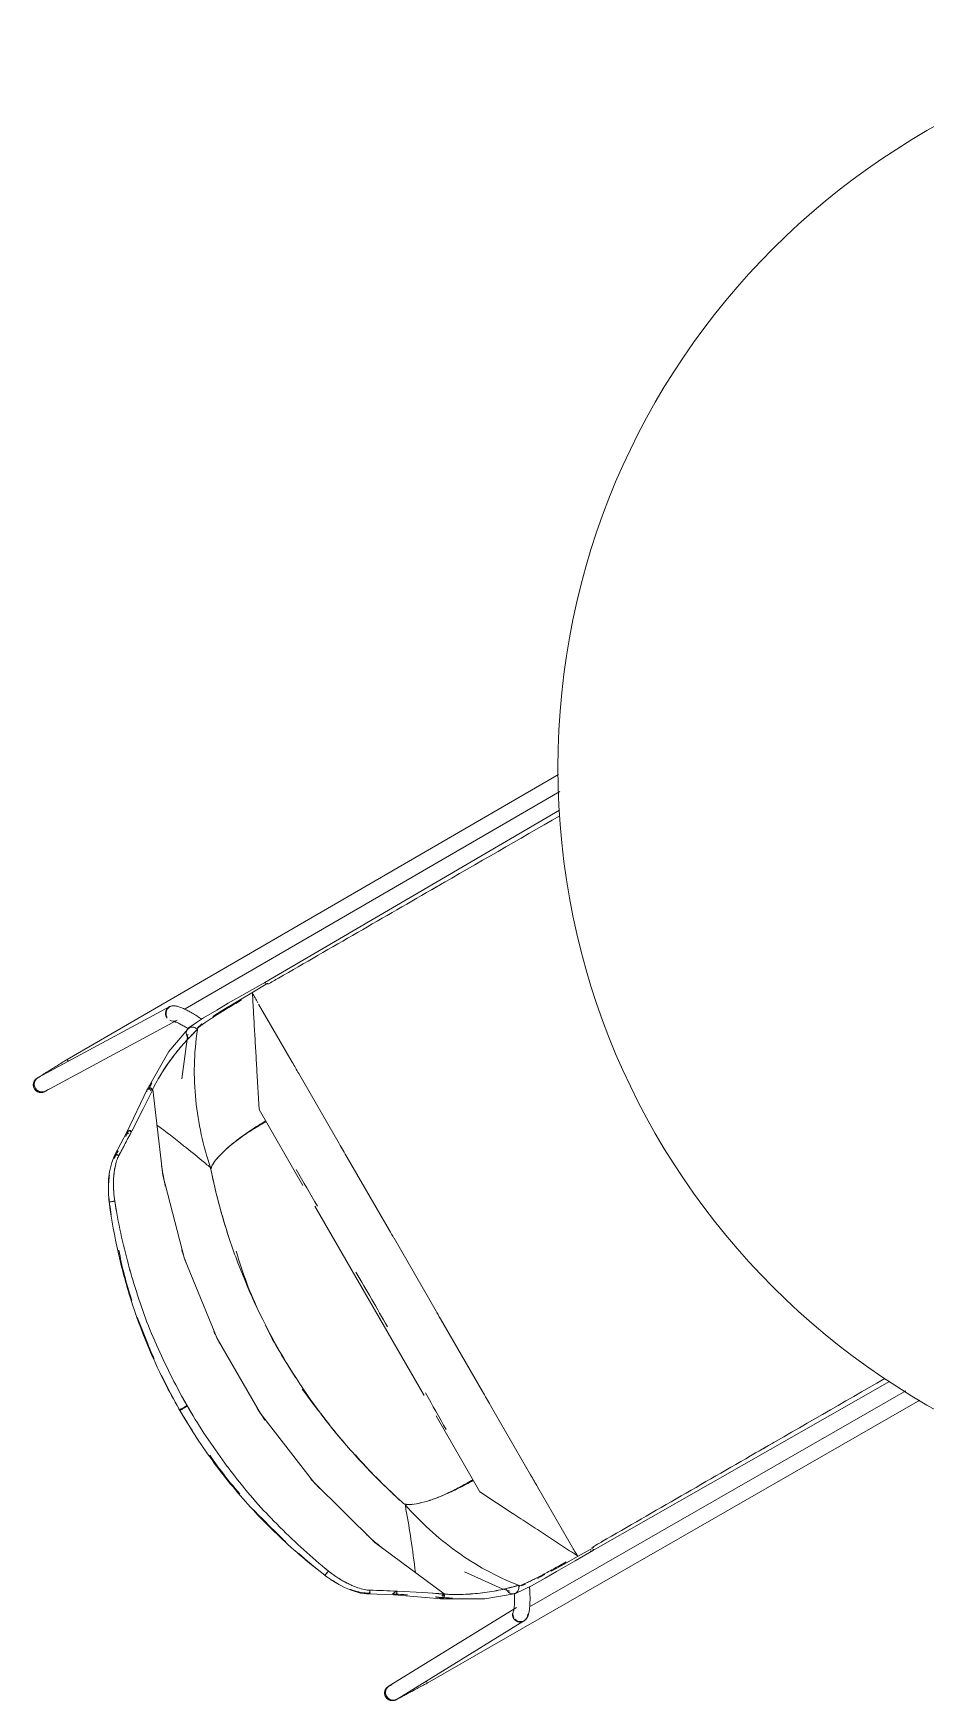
# Model space of a CAD drawing. Header units: millimetres. Extents: x 155927 to 317870, y -36033 to 97293.
# Drawn here: x 192378 to 193015, y 32254 to 33446 of the extents above; entities that cross this region are included whole.
import ezdxf

# ---------------------------------------------------------------- set-up
doc = ezdxf.new("R2010")
doc.units = ezdxf.units.MM
doc.header["$MEASUREMENT"] = 0
doc.layers.add('I-FURN', color=8, linetype='CONTINUOUS', lineweight=9)

msp = doc.modelspace()

# ---------------------------------------------------------------- linework, layer by layer
at = {"layer": 'I-FURN'}
for p, q in [((192752.8, 32916.4), (192401.7, 32712.7)), ((192486, 32748.9), (192753.7, 32904.2)), ((192543, 32767.6), (192753.6, 32890.9)), ((192516.9, 32752.8), (192530.3, 32760.5)), ((192522.6, 32753.7), (192533.7, 32760.3)), ((192530.3, 32760.5), (192543.5, 32767.9)), ((192533.7, 32760.3), (192545.2, 32767.1)), ((192543.1, 32767.6), (192543, 32767.6)), ((192543, 32767.6), (192543, 32767.4)), ((192543, 32767.4), (192543.1, 32767.1)), ((192543.2, 32767.5), (192543.1, 32767.6)), ((192543.4, 32767.3), (192543.2, 32767.5)), ((192543.7, 32766.9), (192543.4, 32767.3)), ((192544, 32766.4), (192543.7, 32766.9)), ((192475.2, 32750.4), (192381.1, 32699.7)), ((192476.6, 32750.9), (192477.4, 32751)), ((192477.4, 32751), (192478.2, 32751)), ((192478.2, 32751), (192478.9, 32750.9)), ((192478.9, 32750.9), (192479.6, 32750.8)), ((192479.6, 32750.8), (192480.3, 32750.7)), ((192480.3, 32750.7), (192480.9, 32750.5)), ((192480.9, 32750.5), (192481.6, 32750.3)), ((192481.6, 32750.3), (192482.2, 32750.1)), ((192482.2, 32750.1), (192482.9, 32749.9)), ((192482.9, 32749.9), (192483.6, 32749.6)), ((192483.6, 32749.6), (192484.3, 32749.3)), ((192484.3, 32749.3), (192485, 32749)), ((192485, 32749), (192485.7, 32748.7)), ((192485.7, 32748.7), (192486.4, 32748.3)), ((192486.4, 32748.3), (192487.2, 32747.9)), ((192508.7, 32748), (192516.9, 32752.8)), ((192512.5, 32747.6), (192522.6, 32753.7)), ((192522.2, 32752.7), (192526.4, 32755.3)), ((192538.6, 32752.2), (192562.6, 32710.7)), ((192386.3, 32690), (192480.4, 32740.7)), ((192477.5, 32740), (192477.6, 32740)), ((192477.6, 32740), (192477.7, 32740)), ((192477.7, 32740), (192477.9, 32739.9)), ((192477.9, 32739.9), (192478.2, 32739.8)), ((192478.2, 32739.8), (192478.5, 32739.7)), ((192478.5, 32739.7), (192478.9, 32739.6)), ((192478.9, 32739.6), (192479.3, 32739.4)), ((192479.3, 32739.4), (192479.8, 32739.2)), ((192479.8, 32739.2), (192480.3, 32739)), ((192480.3, 32739), (192480.9, 32738.8)), ((192480.9, 32738.8), (192481.4, 32738.5)), ((192481.4, 32738.5), (192482, 32738.2)), ((192482, 32738.2), (192482.7, 32737.9)), ((192482.7, 32737.9), (192483.3, 32737.5)), ((192483.3, 32737.5), (192484, 32737.2)), ((192484, 32737.2), (192484.7, 32736.8)), ((192484.7, 32736.8), (192485.4, 32736.4)), ((192487.2, 32747.9), (192487.9, 32747.5)), ((192487.9, 32747.5), (192488.7, 32747.1)), ((192488.3, 32734.9), (192495, 32739.6)), ((192488.7, 32747.1), (192489.5, 32746.7)), ((192489.5, 32746.7), (192490.3, 32746.2)), ((192490.3, 32746.2), (192491.1, 32745.8)), ((192491.1, 32745.8), (192492, 32745.3)), ((192492, 32745.3), (192492.8, 32744.8)), ((192492.8, 32744.8), (192493.7, 32744.2)), ((192493.7, 32744.2), (192494.6, 32743.7)), ((192494.6, 32743.7), (192495.4, 32743.1)), ((192494.9, 32735.3), (192498.1, 32738.1)), ((192495, 32739.6), (192499.2, 32742.3)), ((192495.4, 32743.1), (192496.3, 32742.5)), ((192496.3, 32742.5), (192497.2, 32741.9)), ((192497.2, 32741.9), (192498.1, 32741.3)), ((192499.2, 32742.3), (192508.7, 32748)), ((192505.8, 32743.4), (192512.5, 32747.6)), ((192474.5, 32718.3), (192488, 32734.4)), ((192488.1, 32730.8), (192483.7, 32698.9)), ((192485.4, 32736.4), (192486.2, 32735.9)), ((192486.2, 32735.9), (192486.9, 32735.5)), ((192486.9, 32735.5), (192487.7, 32735)), ((192486.9, 32731.6), (192487.1, 32732.9)), ((192487.1, 32730.2), (192486.9, 32731.6)), ((192487.1, 32732.9), (192487.4, 32733.5)), ((192487.6, 32728.9), (192487.1, 32730.2)), ((192487.4, 32733.5), (192487.7, 32734.1)), ((192487.6, 32734), (192488.4, 32734.8)), ((192488.6, 32727.6), (192487.6, 32728.9)), ((192487.7, 32735), (192488.5, 32734.5)), ((192487.7, 32734.1), (192488.3, 32734.9)), ((192489.4, 32735.4), (192490.5, 32735.7)), ((192490.5, 32735.7), (192491.7, 32735.8)), ((192400.8, 32712.1), (192401.7, 32712.6)), ((192401.7, 32712.6), (192401.7, 32712.7)), ((192401.9, 32712.5), (192401.7, 32712.7)), ((192458.9, 32691.1), (192474.5, 32718.3)), ((192382.4, 32700.5), (192382.8, 32700.8)), ((192382.8, 32700.8), (192383.2, 32701)), ((192383.2, 32701), (192383.7, 32701.3)), ((192383.7, 32701.3), (192384.2, 32701.6)), ((192384.2, 32701.6), (192384.7, 32702)), ((192384.7, 32702), (192385.2, 32702.3)), ((192385.2, 32702.3), (192385.8, 32702.7)), ((192385.8, 32702.7), (192386.4, 32703.1)), ((192386.4, 32703.1), (192387.1, 32703.5)), ((192387.1, 32703.5), (192387.7, 32703.9)), ((192387.7, 32703.9), (192388.4, 32704.3)), ((192388.4, 32704.3), (192389.1, 32704.8)), ((192389.1, 32704.8), (192389.9, 32705.2)), ((192389.9, 32705.2), (192390.6, 32705.7)), ((192390.6, 32705.7), (192391.4, 32706.2)), ((192391.4, 32706.2), (192392.2, 32706.7)), ((192392.2, 32706.7), (192393, 32707.2)), ((192393, 32707.2), (192393.8, 32707.7)), ((192393.8, 32707.7), (192394.6, 32708.2)), ((192394.6, 32708.2), (192395.5, 32708.7)), ((192395.5, 32708.7), (192396.3, 32709.3)), ((192396.3, 32709.3), (192397.2, 32709.8)), ((192397.2, 32709.8), (192398.1, 32710.4)), ((192398.1, 32710.4), (192399, 32710.9)), ((192399, 32710.9), (192399.9, 32711.5)), ((192399.9, 32711.5), (192400.8, 32712.1)), ((192402.2, 32712), (192401.9, 32712.5)), ((192402.7, 32711.2), (192402.2, 32712)), ((192538.9, 32676.8), (192537.3, 32704.5)), ((192567.3, 32702.6), (192596.2, 32652.5)), ((192377.6, 32694.7), (192377.7, 32694.9)), ((192377.6, 32694.5), (192377.6, 32694.7)), ((192377.6, 32694.3), (192377.6, 32694.5)), ((192377.7, 32694), (192377.6, 32694.3)), ((192377.7, 32695.6), (192377.8, 32695.8)), ((192377.7, 32695.4), (192377.7, 32695.6)), ((192377.7, 32695.1), (192377.7, 32695.4)), ((192377.7, 32694.9), (192377.7, 32695.1)), ((192377.7, 32693.8), (192377.7, 32694)), ((192377.7, 32693.6), (192377.7, 32693.8)), ((192377.8, 32693.4), (192377.7, 32693.6)), ((192377.8, 32696), (192377.9, 32696.2)), ((192377.8, 32695.8), (192377.8, 32696)), ((192377.8, 32693.2), (192377.8, 32693.4)), ((192377.9, 32693), (192377.8, 32693.2)), ((192377.9, 32696.2), (192378, 32696.4)), ((192377.9, 32692.8), (192377.9, 32693)), ((192378, 32692.5), (192377.9, 32692.8)), ((192378, 32696.4), (192378.1, 32696.6)), ((192378.1, 32692.3), (192378, 32692.5)), ((192378.1, 32696.8), (192378.2, 32697)), ((192378.1, 32696.6), (192378.1, 32696.8)), ((192378.2, 32692.1), (192378.1, 32692.3)), ((192378.2, 32697), (192378.3, 32697.2)), ((192378.3, 32691.9), (192378.2, 32692.1)), ((192378.3, 32697.2), (192378.5, 32697.4)), ((192378.3, 32694.9), (192378.5, 32696.3)), ((192378.5, 32693.5), (192378.3, 32694.9)), ((192378.4, 32691.8), (192378.3, 32691.9)), ((192378.4, 32691.7), (192378.4, 32691.8)), ((192378.5, 32691.5), (192378.4, 32691.7)), ((192378.5, 32697.4), (192378.6, 32697.6)), ((192378.5, 32696.3), (192379, 32697.6)), ((192379.1, 32692.2), (192378.5, 32693.5)), ((192378.6, 32691.4), (192378.5, 32691.5)), ((192378.6, 32697.6), (192378.7, 32697.8)), ((192378.8, 32691.2), (192378.6, 32691.4)), ((192378.7, 32697.8), (192378.8, 32697.9)), ((192378.8, 32697.9), (192379, 32698.1)), ((192378.9, 32691), (192378.8, 32691.2)), ((192379, 32690.8), (192378.9, 32691)), ((192379, 32697.6), (192379.8, 32698.8)), ((192379, 32698.1), (192379.1, 32698.3)), ((192379.2, 32690.7), (192379, 32690.8)), ((192379.1, 32698.3), (192379.3, 32698.4)), ((192379.9, 32691), (192379.1, 32692.2)), ((192379.3, 32690.5), (192379.2, 32690.7)), ((192379.3, 32698.4), (192379.4, 32698.6)), ((192379.5, 32690.4), (192379.3, 32690.5)), ((192379.4, 32698.6), (192379.6, 32698.7)), ((192379.7, 32690.2), (192379.5, 32690.4)), ((192379.6, 32698.7), (192379.8, 32698.9)), ((192379.9, 32690.1), (192379.7, 32690.2)), ((192379.8, 32698.8), (192380.9, 32699.6)), ((192379.8, 32698.9), (192380, 32699)), ((192381.1, 32690.2), (192379.9, 32691)), ((192380, 32690), (192379.9, 32690.1)), ((192380, 32699), (192380.1, 32699.1)), ((192380.2, 32689.9), (192380, 32690)), ((192380.1, 32699.1), (192380.2, 32699.2)), ((192380.3, 32699.2), (192380.2, 32699.2)), ((192380.2, 32699.2), (192380.2, 32699.2)), ((192380.2, 32699.2), (192380.2, 32699.2)), ((192380.2, 32699.2), (192380.3, 32699.2)), ((192380.4, 32689.7), (192380.2, 32689.9)), ((192380.4, 32699.3), (192380.3, 32699.2)), ((192380.3, 32699.2), (192380.4, 32699.3)), ((192380.3, 32699.2), (192380.3, 32699.2)), ((192380.6, 32699.4), (192380.4, 32699.3)), ((192380.4, 32699.3), (192380.5, 32699.4)), ((192380.6, 32689.6), (192380.4, 32689.7)), ((192380.5, 32699.4), (192380.7, 32699.5)), ((192380.8, 32699.5), (192380.6, 32699.4)), ((192380.8, 32689.5), (192380.6, 32689.6)), ((192380.7, 32699.5), (192380.9, 32699.6)), ((192381, 32689.4), (192380.8, 32689.5)), ((192380.9, 32699.6), (192381.1, 32699.7)), ((192381.2, 32689.4), (192381, 32689.4)), ((192381.1, 32699.7), (192381.4, 32699.9)), ((192382.4, 32689.6), (192381.1, 32690.2)), ((192381.4, 32689.3), (192381.2, 32689.4)), ((192381.4, 32699.9), (192381.7, 32700.1)), ((192381.6, 32689.2), (192381.4, 32689.3)), ((192381.8, 32689.2), (192381.6, 32689.2)), ((192381.7, 32700.1), (192382, 32700.3)), ((192382, 32689.1), (192381.8, 32689.2)), ((192382, 32700.3), (192382.4, 32700.5)), ((192382.3, 32689.1), (192382, 32689.1)), ((192382.5, 32689.1), (192382.3, 32689.1)), ((192383.8, 32689.4), (192382.4, 32689.6)), ((192382.7, 32689), (192382.5, 32689.1)), ((192382.9, 32689), (192382.7, 32689)), ((192383.1, 32689), (192382.9, 32689)), ((192383.4, 32689), (192383.1, 32689)), ((192383.6, 32689), (192383.4, 32689)), ((192383.8, 32689.1), (192383.6, 32689)), ((192385.2, 32689.6), (192383.8, 32689.4)), ((192384, 32689.1), (192383.8, 32689.1)), ((192384.2, 32689.1), (192384, 32689.1)), ((192384.4, 32689.2), (192384.2, 32689.1)), ((192384.7, 32689.2), (192384.4, 32689.2)), ((192384.9, 32689.3), (192384.7, 32689.2)), ((192385.1, 32689.4), (192384.9, 32689.3)), ((192385.3, 32689.4), (192385.1, 32689.4)), ((192386.5, 32690.1), (192385.2, 32689.6)), ((192385.5, 32689.5), (192385.3, 32689.4)), ((192385.7, 32689.6), (192385.5, 32689.5)), ((192385.9, 32689.7), (192385.7, 32689.6)), ((192386.1, 32689.9), (192385.9, 32689.7)), ((192386.1, 32689.9), (192386.2, 32690)), ((192386.2, 32689.9), (192386.1, 32689.9)), ((192386.1, 32689.9), (192386.1, 32689.9)), ((192386.1, 32689.9), (192386.1, 32689.9)), ((192386.1, 32689.9), (192386.1, 32689.9)), ((192386.1, 32689.9), (192386.1, 32689.9)), ((192386.3, 32690), (192386.2, 32689.9)), ((192386.2, 32690), (192386.3, 32690)), ((192386.5, 32690.1), (192386.3, 32690)), ((192386.3, 32690), (192386.5, 32690.1)), ((192386.7, 32690.2), (192386.5, 32690.1)), ((192386.5, 32690.1), (192386.6, 32690.2)), ((192386.9, 32690.4), (192386.7, 32690.2)), ((192387.2, 32690.6), (192386.9, 32690.4)), ((192387.5, 32690.7), (192387.2, 32690.6)), ((192387.8, 32691), (192387.5, 32690.7)), ((192388.2, 32691.2), (192387.8, 32691)), ((192444.5, 32660.7), (192458.9, 32691.1)), ((192462.9, 32691.2), (192456.1, 32677.3)), ((192459.2, 32691.5), (192459.5, 32691.8)), ((192461.1, 32691.3), (192459.2, 32691.5)), ((192459.5, 32691.8), (192459.9, 32692.1)), ((192459.9, 32692.1), (192460.3, 32692.3)), ((192460.3, 32692.3), (192460.8, 32692.3)), ((192460.8, 32692.3), (192461.3, 32692.3)), ((192461.2, 32690.3), (192462.8, 32691.1)), ((192462.8, 32691.1), (192461.2, 32690.3)), ((192461.2, 32690.3), (192462.8, 32691.1)), ((192461.2, 32690.3), (192462.8, 32691.1)), ((192461.3, 32692.3), (192461.7, 32692.1)), ((192462.8, 32691.1), (192461.3, 32691.3)), ((192461.7, 32692.1), (192462.1, 32691.9)), ((192462.1, 32691.9), (192462.5, 32691.5)), ((192462.5, 32691.5), (192462.8, 32691.1)), ((192462.9, 32691.2), (192470.1, 32630)), ((192456.1, 32677.3), (192448, 32661.5)), ((192570.2, 32622.5), (192538.9, 32676.8)), ((192435.6, 32643.9), (192444.7, 32661.1)), ((192443.7, 32657.8), (192444.6, 32659.6)), ((192444.4, 32660.6), (192444.3, 32660.2)), ((192444.6, 32660.9), (192444.4, 32660.6)), ((192444.5, 32659.3), (192445.9, 32659.9)), ((192444.6, 32659.6), (192445.7, 32661.7)), ((192444.9, 32661.2), (192444.6, 32660.9)), ((192445.2, 32661.4), (192444.9, 32661.2)), ((192448, 32661.5), (192445, 32655.8)), ((192446.1, 32661.6), (192445.6, 32661.6)), ((192446.5, 32661.5), (192446.1, 32661.6)), ((192446.9, 32661.3), (192446.5, 32661.5)), ((192447.3, 32661), (192446.9, 32661.3)), ((192447.6, 32660.7), (192447.3, 32661)), ((192433.6, 32639.1), (192435.7, 32644)), ((192435.3, 32641.9), (192438.2, 32647.3)), ((192441.1, 32648.4), (192438.6, 32643.7)), ((192601.9, 32642.6), (192632, 32590.5)), ((192431.4, 32627.2), (192432, 32632.3)), ((192432, 32632.3), (192433.6, 32639.1)), ((192470.1, 32630), (192485.6, 32570.2)), ((192431.2, 32621.7), (192431.4, 32627.2)), ((192431.3, 32616.2), (192431.2, 32621.7)), ((192431.9, 32610.8), (192431.8, 32610.8)), ((192432.2, 32610.8), (192431.9, 32610.8)), ((192432.5, 32610.9), (192432.2, 32610.8)), ((192432.9, 32610.9), (192432.5, 32610.9)), ((192433.3, 32611), (192432.9, 32610.9)), ((192433.8, 32611.1), (192433.3, 32611)), ((192434.3, 32611.2), (192433.8, 32611.1)), ((192434.7, 32611.2), (192434.3, 32611.2)), ((192435.1, 32611.3), (192434.7, 32611.2)), ((192435.5, 32611.3), (192435.1, 32611.3)), ((192435.7, 32611.4), (192435.5, 32611.3)), ((192435.8, 32611.4), (192435.7, 32611.4)), ((192617.8, 32540.2), (192578.7, 32607.9)), ((192635.3, 32584.8), (192665.3, 32532.7)), ((192485.6, 32570.2), (192509, 32513.1)), ((192656.8, 32472.5), (192617.8, 32540.2)), ((192668.5, 32527.3), (192698.5, 32475.3)), ((192509, 32513.1), (192539.9, 32459.6)), ((193000.9, 32475.9), (192732.1, 32321.5)), ((192776.1, 32361), (192989.3, 32482.4)), ((192482.2, 32462.2), (192482.4, 32462.3)), ((192482.4, 32462.3), (192482.8, 32462.6)), ((192482.8, 32462.6), (192483.4, 32462.9)), ((192483.6, 32462.5), (192483.1, 32462.2)), ((192483.4, 32462.9), (192484.1, 32463.3)), ((192484.3, 32462.9), (192483.6, 32462.5)), ((192484.1, 32463.3), (192484.8, 32463.7)), ((192485, 32463.3), (192484.3, 32462.9)), ((192484.8, 32463.7), (192485.5, 32464.1)), ((192485.7, 32463.7), (192485, 32463.3)), ((192485.5, 32464.1), (192486.1, 32464.5)), ((192486.3, 32464.1), (192485.7, 32463.7)), ((192486.1, 32464.5), (192486.7, 32464.8)), ((192486.9, 32464.4), (192486.3, 32464.1)), ((192486.7, 32464.8), (192487.1, 32465)), ((192487.3, 32464.6), (192486.9, 32464.4)), ((192487.1, 32465), (192487.4, 32465.2)), ((192487.6, 32464.8), (192487.3, 32464.6)), ((192659.1, 32266.9), (193011, 32469.1)), ((192704.3, 32465.3), (192732.9, 32415.7)), ((192482.1, 32462.1), (192482.2, 32462.2)), ((192482.4, 32461.8), (192482.3, 32461.7)), ((192482.7, 32461.9), (192482.4, 32461.8)), ((192483.1, 32462.2), (192482.7, 32461.9)), ((192539.9, 32459.6), (192577.7, 32410.7)), ((192696.6, 32403.6), (192665.3, 32457.9)), ((192577.7, 32410.7), (192621.7, 32367.5)), ((192720.5, 32387.9), (192696.6, 32403.6)), ((192737.9, 32407.1), (192762.8, 32363.9)), ((192621.7, 32367.5), (192671.1, 32330.6)), ((192766.3, 32357.3), (192755.1, 32351)), ((192764.8, 32354.3), (192777.8, 32362)), ((192778, 32363.9), (192766.3, 32357.3)), ((192775.7, 32361.4), (192775.9, 32361.1)), ((192776.1, 32361.3), (192776, 32361.6)), ((192776.1, 32361), (192776.1, 32361.1)), ((192585.9, 32343.9), (192586, 32344)), ((192586, 32344), (192586.1, 32344.1)), ((192586.1, 32344.1), (192586.3, 32344.4)), ((192586.3, 32344.4), (192586.6, 32344.7)), ((192586.6, 32344.7), (192586.9, 32345.1)), ((192586.9, 32345.1), (192587.2, 32345.4)), ((192587.2, 32345.4), (192587.5, 32345.8)), ((192587.5, 32345.8), (192587.8, 32346.2)), ((192587.8, 32346.2), (192588, 32346.5)), ((192588, 32346.5), (192588.2, 32346.8)), ((192588.2, 32346.8), (192588.3, 32346.9)), ((192685.6, 32346.4), (192712.5, 32334.3)), ((192743.1, 32344.5), (192737.8, 32341.7)), ((192743.2, 32341.8), (192751.5, 32346.6)), ((192755.1, 32351), (192747.6, 32346.9)), ((192751.5, 32346.6), (192764.8, 32354.3)), ((192754.2, 32351.2), (192754, 32351.2)), ((192758.4, 32353.5), (192754.2, 32351.2)), ((192590.4, 32340.7), (192595.1, 32337.9)), ((192595.1, 32337.9), (192599.9, 32335.3)), ((192599.9, 32335.3), (192604.7, 32333.3)), ((192604.7, 32333.3), (192611.3, 32331.3)), ((192611.3, 32331.3), (192616.6, 32330.6)), ((192614.6, 32331.4), (192618.4, 32331.2)), ((192615.4, 32331.3), (192615.6, 32331)), ((192617.7, 32331.2), (192617.9, 32331.6)), ((192618, 32332.9), (192617.8, 32333.3)), ((192637.9, 32332.5), (192617.8, 32333.3)), ((192617.9, 32331.6), (192618.1, 32332)), ((192618.1, 32332.4), (192618, 32332.9)), ((192618.1, 32332), (192618.1, 32332.4)), ((192635.7, 32331.6), (192634.3, 32330.6)), ((192634.5, 32330.6), (192635.9, 32331.6)), ((192636.4, 32332), (192637.2, 32332.6)), ((192637, 32332.6), (192636.4, 32332.1)), ((192637.2, 32332.2), (192637, 32332.6)), ((192637, 32330.8), (192637.2, 32331.3)), ((192637.2, 32332.6), (192637.3, 32332.2)), ((192637.2, 32331.7), (192637.2, 32332.2)), ((192637.2, 32331.3), (192637.2, 32331.7)), ((192637.3, 32331.3), (192637.2, 32330.8)), ((192637.3, 32332.2), (192637.4, 32331.7)), ((192637.4, 32331.7), (192637.3, 32331.3)), ((192655.7, 32331.7), (192637.9, 32332.5)), ((192671.1, 32330.6), (192655.7, 32331.7)), ((192712.5, 32334.3), (192718, 32332.6)), ((192715.5, 32334.6), (192716.1, 32333.2)), ((192716.1, 32333.2), (192717, 32332)), ((192717, 32332), (192718.1, 32331.2)), ((192721.7, 32330.8), (192729.1, 32334.2)), ((192723.5, 32332.2), (192722.6, 32331.4)), ((192724.1, 32333.2), (192723.5, 32332.2)), ((192725.3, 32336.3), (192724.4, 32336.3)), ((192729.3, 32337.6), (192726.4, 32336.5)), ((192729.1, 32334.2), (192733.5, 32336.5)), ((192732.2, 32334.9), (192732.1, 32336)), ((192732.3, 32333.9), (192732.2, 32334.9)), ((192732.3, 32332.8), (192732.3, 32333.9)), ((192732.4, 32331.8), (192732.3, 32332.8)), ((192732.4, 32330.7), (192732.4, 32331.8)), ((192733.5, 32336.5), (192743.2, 32341.8)), ((192615.6, 32331), (192616, 32330.8)), ((192616, 32330.8), (192616.3, 32330.6)), ((192616.3, 32330.6), (192616.7, 32330.6)), ((192616.5, 32330.6), (192635.7, 32329.9)), ((192616.7, 32330.6), (192617.1, 32330.7)), ((192617.1, 32330.7), (192617.4, 32330.9)), ((192617.4, 32330.9), (192617.7, 32331.2)), ((192722.7, 32321), (192631.8, 32264.9)), ((192634.6, 32330.6), (192644.4, 32330.1)), ((192634.9, 32330), (192635.3, 32329.9)), ((192635.5, 32329.9), (192635.1, 32330)), ((192635.3, 32329.9), (192635.7, 32329.9)), ((192635.5, 32329.9), (192669, 32327.2)), ((192635.9, 32329.9), (192635.5, 32329.9)), ((192635.7, 32329.9), (192636.1, 32330)), ((192636.3, 32330), (192635.9, 32329.9)), ((192636.1, 32330), (192636.5, 32330.2)), ((192636.6, 32330.2), (192636.3, 32330)), ((192636.5, 32330.2), (192636.8, 32330.5)), ((192637, 32330.5), (192636.6, 32330.2)), ((192636.8, 32330.5), (192637, 32330.8)), ((192637.2, 32330.8), (192637, 32330.5)), ((192665.7, 32328.6), (192667.6, 32328.4)), ((192669, 32327.2), (192700.3, 32327.1)), ((192671, 32330.5), (192669.4, 32329.5)), ((192671, 32330.5), (192669.4, 32329.5)), ((192669.4, 32327.2), (192670.2, 32328.8)), ((192669.9, 32327.3), (192669.4, 32327.2)), ((192671, 32330.5), (192669.5, 32329.5)), ((192669.5, 32329.5), (192671, 32330.5)), ((192670.4, 32327.5), (192669.9, 32327.3)), ((192670.4, 32329.2), (192671, 32330.5)), ((192670.7, 32327.8), (192670.4, 32327.5)), ((192671, 32328.2), (192670.7, 32327.8)), ((192671, 32330.5), (192671.2, 32330.1)), ((192671.2, 32328.6), (192671, 32328.2)), ((192671.2, 32330.1), (192671.3, 32329.6)), ((192671.3, 32329.1), (192671.2, 32328.6)), ((192671.3, 32329.6), (192671.3, 32329.1)), ((192700.3, 32327.1), (192721.1, 32330.7)), ((192718.1, 32331.2), (192719.4, 32330.7)), ((192719.4, 32330.7), (192720, 32330.6)), ((192720, 32330.6), (192720.6, 32330.6)), ((192721.6, 32330.8), (192720.5, 32330.6)), ((192720.6, 32330.6), (192721.7, 32330.8)), ((192720.8, 32319.2), (192720.9, 32319.5)), ((192720.9, 32319.5), (192721, 32319.9)), ((192721, 32320.3), (192721.1, 32320.7)), ((192721, 32319.9), (192721, 32320.3)), ((192721.1, 32320.7), (192721.2, 32321.2)), ((192721.2, 32321.8), (192721.3, 32322.3)), ((192721.2, 32321.2), (192721.2, 32321.8)), ((192721.3, 32323), (192721.4, 32323.7)), ((192721.3, 32322.3), (192721.3, 32323)), ((192721.4, 32330.2), (192721.4, 32331.1)), ((192721.4, 32329.3), (192721.4, 32330.2)), ((192721.5, 32328.4), (192721.4, 32329.3)), ((192721.4, 32325.1), (192721.5, 32325.9)), ((192721.4, 32324.4), (192721.4, 32325.1)), ((192721.4, 32323.7), (192721.4, 32324.4)), ((192721.5, 32327.5), (192721.5, 32328.4)), ((192721.5, 32326.7), (192721.5, 32327.5)), ((192721.5, 32325.9), (192721.5, 32326.7)), ((192731.9, 32318.6), (192732, 32319.3)), ((192732, 32319.3), (192732.1, 32320)), ((192732.1, 32320), (192732.2, 32320.8)), ((192732.2, 32320.8), (192732.3, 32321.6)), ((192732.3, 32322.4), (192732.4, 32323.2)), ((192732.3, 32321.6), (192732.3, 32322.4)), ((192732.4, 32329.7), (192732.4, 32330.7)), ((192732.5, 32328.7), (192732.4, 32329.7)), ((192732.4, 32325), (192732.5, 32325.9)), ((192732.4, 32324.1), (192732.4, 32325)), ((192732.4, 32323.2), (192732.4, 32324.1)), ((192732.5, 32327.8), (192732.5, 32328.7)), ((192732.5, 32326.8), (192732.5, 32327.8)), ((192732.5, 32325.9), (192732.5, 32326.8)), ((192637.5, 32255.5), (192728.5, 32311.7)), ((192720.7, 32318.9), (192720.8, 32319)), ((192720.7, 32318.9), (192720.7, 32318.9)), ((192720.8, 32319), (192720.8, 32319.2)), ((192729.7, 32312.6), (192730.2, 32313.3)), ((192730.2, 32313.3), (192730.5, 32313.9)), ((192730.5, 32313.9), (192730.8, 32314.6)), ((192730.8, 32314.6), (192731.1, 32315.3)), ((192731.1, 32315.3), (192731.3, 32315.9)), ((192731.3, 32315.9), (192731.5, 32316.5)), ((192731.5, 32316.5), (192731.6, 32317.2)), ((192731.6, 32317.2), (192731.8, 32317.9)), ((192731.8, 32317.9), (192731.9, 32318.6)), ((192628.6, 32260.5), (192628.7, 32260.7)), ((192628.6, 32260.3), (192628.6, 32260.5)), ((192628.6, 32260.1), (192628.6, 32260.3)), ((192628.6, 32259.8), (192628.6, 32260.1)), ((192628.6, 32259.6), (192628.6, 32259.8)), ((192628.7, 32261.2), (192628.8, 32261.4)), ((192628.7, 32260.9), (192628.7, 32261.2)), ((192628.7, 32260.7), (192628.7, 32260.9)), ((192628.8, 32261.4), (192628.9, 32261.6)), ((192628.9, 32261.8), (192629, 32262)), ((192628.9, 32261.6), (192628.9, 32261.8)), ((192629, 32262), (192629.1, 32262.2)), ((192629.1, 32262.2), (192629.2, 32262.4)), ((192629.2, 32262.4), (192629.3, 32262.6)), ((192629.3, 32262.6), (192629.4, 32262.8)), ((192629.3, 32260.2), (192629.5, 32261.7)), ((192629.5, 32258.8), (192629.3, 32260.2)), ((192629.4, 32262.8), (192629.5, 32263)), ((192629.5, 32263), (192629.7, 32263.1)), ((192629.5, 32261.7), (192630, 32263)), ((192629.7, 32263.1), (192629.8, 32263.3)), ((192629.8, 32263.3), (192629.9, 32263.5)), ((192629.9, 32263.5), (192630.1, 32263.6)), ((192630, 32263), (192630.8, 32264.1)), ((192630.1, 32263.6), (192630.3, 32263.8)), ((192630.3, 32263.8), (192630.4, 32263.9)), ((192630.4, 32263.9), (192630.6, 32264.1)), ((192630.6, 32264.1), (192630.8, 32264.2)), ((192630.8, 32264.1), (192631.9, 32264.9)), ((192630.8, 32264.2), (192630.9, 32264.4)), ((192630.9, 32264.4), (192631.1, 32264.5)), ((192631.1, 32264.5), (192631.3, 32264.6)), ((192631.3, 32264.6), (192631.5, 32264.7)), ((192631.5, 32264.7), (192631.6, 32264.8)), ((192631.5, 32264.7), (192631.5, 32264.7)), ((192631.6, 32264.7), (192631.5, 32264.7)), ((192631.5, 32264.7), (192631.5, 32264.7)), ((192631.5, 32264.7), (192631.5, 32264.7)), ((192631.8, 32264.8), (192631.6, 32264.8)), ((192631.6, 32264.8), (192631.6, 32264.7)), ((192631.6, 32264.8), (192631.7, 32264.8)), ((192631.7, 32264.8), (192631.8, 32264.9)), ((192631.8, 32264.9), (192632, 32265)), ((192631.9, 32264.9), (192631.8, 32264.8)), ((192632.1, 32265), (192631.9, 32264.9)), ((192632, 32265), (192632.2, 32265.1)), ((192632.2, 32265.1), (192632.4, 32265.2)), ((192632.4, 32265.2), (192632.7, 32265.3)), ((192632.7, 32265.3), (192633, 32265.5)), ((192633, 32265.5), (192633.4, 32265.7)), ((192633.4, 32265.7), (192633.8, 32265.9)), ((192646, 32259.9), (192645.3, 32259.6)), ((192646.8, 32260.4), (192646, 32259.9)), ((192647.6, 32260.8), (192646.8, 32260.4)), ((192648.4, 32261.2), (192647.6, 32260.8)), ((192649.2, 32261.6), (192648.4, 32261.2)), ((192650, 32262.1), (192649.2, 32261.6)), ((192650.9, 32262.5), (192650, 32262.1)), ((192651.8, 32263), (192650.9, 32262.5)), ((192652.6, 32263.5), (192651.8, 32263)), ((192653.5, 32263.9), (192652.6, 32263.5)), ((192654.5, 32264.4), (192653.5, 32263.9)), ((192655.4, 32264.9), (192654.5, 32264.4)), ((192656.3, 32265.4), (192655.4, 32264.9)), ((192657.2, 32265.9), (192656.3, 32265.4)), ((192658.2, 32266.4), (192657.2, 32265.9)), ((192659.1, 32266.9), (192658.2, 32266.4)), ((192658.8, 32267.6), (192658.4, 32268.5)), ((192659, 32267.1), (192658.8, 32267.6)), ((192659.1, 32266.9), (192659, 32267.1)), ((192628.6, 32259.4), (192628.6, 32259.6)), ((192628.6, 32259.2), (192628.6, 32259.4)), ((192628.7, 32259), (192628.6, 32259.2)), ((192628.7, 32258.8), (192628.7, 32259)), ((192628.7, 32258.5), (192628.7, 32258.8)), ((192628.8, 32258.3), (192628.7, 32258.5)), ((192628.9, 32258.1), (192628.8, 32258.3)), ((192628.9, 32257.9), (192628.9, 32258.1)), ((192629, 32257.7), (192628.9, 32257.9)), ((192629.1, 32257.5), (192629, 32257.7)), ((192629.2, 32257.3), (192629.1, 32257.5)), ((192629.3, 32257.1), (192629.2, 32257.3)), ((192629.4, 32257), (192629.3, 32257.1)), ((192629.5, 32256.8), (192629.4, 32257)), ((192630, 32257.5), (192629.5, 32258.8)), ((192629.6, 32256.7), (192629.5, 32256.8)), ((192629.7, 32256.5), (192629.6, 32256.7)), ((192629.9, 32256.3), (192629.7, 32256.5)), ((192630, 32256.2), (192629.9, 32256.3)), ((192630.9, 32256.3), (192630, 32257.5)), ((192630.2, 32256), (192630, 32256.2)), ((192630.3, 32255.8), (192630.2, 32256)), ((192630.5, 32255.7), (192630.3, 32255.8)), ((192630.7, 32255.6), (192630.5, 32255.7)), ((192630.8, 32255.4), (192630.7, 32255.6)), ((192631, 32255.3), (192630.8, 32255.4)), ((192632, 32255.5), (192630.9, 32256.3)), ((192631.2, 32255.2), (192631, 32255.3)), ((192631.4, 32255.1), (192631.2, 32255.2)), ((192631.6, 32255), (192631.4, 32255.1)), ((192631.8, 32254.9), (192631.6, 32255)), ((192632, 32254.8), (192631.8, 32254.9)), ((192633.3, 32254.9), (192632, 32255.5)), ((192632.2, 32254.7), (192632, 32254.8)), ((192632.4, 32254.6), (192632.2, 32254.7)), ((192632.6, 32254.6), (192632.4, 32254.6)), ((192632.8, 32254.5), (192632.6, 32254.6)), ((192633, 32254.5), (192632.8, 32254.5)), ((192633.2, 32254.4), (192633, 32254.5)), ((192633.5, 32254.4), (192633.2, 32254.4)), ((192634.7, 32254.7), (192633.3, 32254.9)), ((192633.7, 32254.4), (192633.5, 32254.4)), ((192633.9, 32254.4), (192633.7, 32254.4)), ((192634.1, 32254.4), (192633.9, 32254.4)), ((192634.3, 32254.4), (192634.1, 32254.4)), ((192634.6, 32254.4), (192634.3, 32254.4)), ((192634.8, 32254.4), (192634.6, 32254.4)), ((192636.1, 32254.9), (192634.7, 32254.7)), ((192635, 32254.4), (192634.8, 32254.4)), ((192635.2, 32254.5), (192635, 32254.4)), ((192635.4, 32254.5), (192635.2, 32254.5)), ((192635.6, 32254.6), (192635.4, 32254.5)), ((192635.9, 32254.6), (192635.6, 32254.6)), ((192636.1, 32254.7), (192635.9, 32254.6)), ((192637.4, 32255.4), (192636.1, 32254.9)), ((192636.3, 32254.8), (192636.1, 32254.7)), ((192636.5, 32254.9), (192636.3, 32254.8)), ((192636.7, 32255), (192636.5, 32254.9)), ((192636.8, 32255.1), (192636.7, 32255)), ((192636.7, 32255), (192636.8, 32255.1)), ((192636.7, 32255), (192636.7, 32255)), ((192636.7, 32255), (192636.7, 32255)), ((192636.7, 32255), (192636.7, 32255)), ((192636.7, 32255), (192636.7, 32255)), ((192637, 32255.2), (192636.8, 32255.1)), ((192636.8, 32255.1), (192637, 32255.2)), ((192637.1, 32255.3), (192637, 32255.2)), ((192637, 32255.2), (192637.1, 32255.2)), ((192637.4, 32255.4), (192637.1, 32255.3)), ((192637.1, 32255.2), (192637.2, 32255.3)), ((192637.6, 32255.5), (192637.4, 32255.4)), ((192637.9, 32255.6), (192637.6, 32255.5)), ((192638.2, 32255.8), (192637.9, 32255.6)), ((192638.6, 32256), (192638.2, 32255.8)), ((192638.9, 32256.2), (192638.6, 32256)), ((192639.4, 32256.4), (192638.9, 32256.2)), ((192639.8, 32256.7), (192639.4, 32256.4)), ((192640.3, 32256.9), (192639.8, 32256.7)), ((192640.8, 32257.2), (192640.3, 32256.9)), ((192641.4, 32257.5), (192640.8, 32257.2)), ((192642, 32257.8), (192641.4, 32257.5)), ((192642.6, 32258.1), (192642, 32257.8)), ((192643.2, 32258.5), (192642.6, 32258.1)), ((192643.9, 32258.8), (192643.2, 32258.5)), ((192644.6, 32259.2), (192643.9, 32258.8)), ((192645.3, 32259.6), (192644.6, 32259.2))]:
    msp.add_line(p, q, dxfattribs=at)
for start, end in [(0, 180), (180, 0)]:
    msp.add_arc((193277.4, 32921.1), 525, start, end, dxfattribs=at)
for centre, major_axis, ratio, start_param, end_param in [((192477.3, 32745.5), (0.72, -5.45), 0.969753, 3.920884, 5.229881), ((192477.8, 32745.5), (2.61, -4.84), 0.969889, 2.386842, 4.743036), ((192477.3, 32745.5), (0.72, -5.45), 0.969753, 2.873687, 3.659085), ((192477.8, 32745.5), (2.61, -4.84), 0.969889, 5.266635, 6.052033), ((192725.3, 32315.9), (-4.37, 3.35), 0.969753, 0.529705, 2.362301), ((192725.6, 32316.3), (-2.89, 4.68), 0.969889, 0.492951, 1.540149), ((192725.6, 32316.3), (-2.89, 4.68), 0.969889, 1.801948, 4.158143), ((192725.3, 32315.9), (-4.37, 3.35), 0.969753, 2.362301, 2.8859), ((192725.3, 32315.9), (-4.37, 3.35), 0.969753, 3.147699, 3.409499)]:
    msp.add_ellipse(centre, major_axis=major_axis, ratio=ratio, start_param=start_param, end_param=end_param, dxfattribs=at)
for points, knots in [([(192753.7, 32886.8), (192724.3, 32869.8), (192657.3, 32831.2), (192590.4, 32792.5), (192552.8, 32770.8)], [-0.8622947, -0.8622947, -0.8622947, -0.8622947, -0.5, -0.0351654, -0.0351654, -0.0351654, -0.0351654]), ([(192543.4, 32767.7), (192543.4, 32767.8), (192543.4, 32768), (192543.6, 32767.9), (192543.8, 32767.9)], [-0.7, -0.7, -0.7, -0.7, -0.6, -0.4, -0.4, -0.4, -0.4]), ([(192525.3, 32754.7), (192523.7, 32753.8), (192520.7, 32751.9), (192516.2, 32749.2), (192512, 32746.6), (192508.2, 32744.2), (192504.7, 32741.9), (192501.7, 32740), (192499.2, 32738.2), (192497.2, 32736.8), (192495.8, 32735.7), (192494.7, 32734.7), (192494.7, 32734.4), (192494.8, 32734.2)], [0.25, 0.25, 0.25, 0.25, 0.3125, 0.375, 0.4375, 0.5, 0.5625, 0.625, 0.6875, 0.75, 0.8125, 0.875, 0.9696726, 0.9696726, 0.9696726, 0.9696726]), ([(192537.3, 32704.8), (192537.2, 32707.2), (192536.9, 32711.9), (192536.5, 32718.9), (192536.1, 32725.9), (192535.7, 32732.8), (192535.3, 32739.7), (192534.8, 32748.8), (192534.4, 32755.5), (192534.1, 32760)], [-0.6666667, -0.6666667, -0.6666667, -0.6666667, -0.5833333, -0.5, -0.4166667, -0.3333333, -0.25, -0.1666667, -0.000257, -0.000257, -0.000257, -0.000257]), ([(192477.3, 32714.4), (192480, 32718.1), (192484.1, 32723.1), (192488.3, 32727.5), (192489.6, 32728.8)], [-0.4999898, -0.4999898, -0.4999898, -0.4999898, -0.25, -0.1451812, -0.1451812, -0.1451812, -0.1451812]), ([(192494.9, 32734.1), (192494.5, 32734.5), (192493.7, 32735.2), (192492.3, 32735.7), (192490.9, 32735.8), (192489.5, 32735.5), (192488.8, 32735), (192488.5, 32734.8)], [-1, -1, -1, -1, -0.9038462, -0.8076923, -0.7115385, -0.6153846, -0.5384615, -0.5384615, -0.5384615, -0.5384615]), ([(192401.8, 32712.6), (192401.8, 32712.6), (192401.8, 32712.6), (192401.8, 32712.7), (192401.7, 32712.7), (192401.7, 32712.7)], [-0.55555556, -0.55555556, -0.55555556, -0.55555556, -0.54861111, -0.51388889, -0.48915497, -0.48915497, -0.48915497, -0.48915497]), ([(192462.8, 32691.1), (192464.8, 32695.3), (192469.3, 32703.3), (192474.6, 32710.8), (192477.3, 32714.4)], [-0.9999821, -0.9999821, -0.9999821, -0.9999821, -0.75, -0.5, -0.5, -0.5, -0.5]), ([(192459.2, 32691.5), (192459, 32691.3), (192458.8, 32690.9), (192458.8, 32690.3), (192458.8, 32689.9), (192458.9, 32689.7)], [-1, -1, -1, -1, -0.7, -0.4, -0.2, -0.2, -0.2, -0.2]), ([(192465.9, 32665.8), (192472.4, 32660.9), (192484.2, 32651.8), (192495.6, 32642.5), (192500.8, 32638.2)], [-0.9812423, -0.9812423, -0.9812423, -0.9812423, -0.5, -0.0894127, -0.0894127, -0.0894127, -0.0894127]), ([(192519.7, 32652.2), (192521.5, 32653.6), (192525.2, 32656.5), (192530.3, 32660), (192534.7, 32662.8), (192538.8, 32665.3), (192541.9, 32667), (192543.9, 32668.1)], [0.5714286, 0.5714286, 0.5714286, 0.5714286, 0.6785714, 0.7857143, 0.8392857, 0.8928571, 0.9851475, 0.9851475, 0.9851475, 0.9851475]), ([(192438.6, 32643.8), (192440.2, 32646.8), (192443.4, 32652.7), (192446.3, 32658.3), (192447.8, 32661.1)], [0.0051216, 0.0051216, 0.0051216, 0.0051216, 0.5, 1, 1, 1, 1]), ([(192445.8, 32661.9), (192446, 32662), (192446.3, 32662), (192446.7, 32661.9), (192447.3, 32661.6), (192447.6, 32661.3), (192447.8, 32661.1)], [-0.4166667, -0.4166667, -0.4166667, -0.4166667, -0.3333333, -0.25, -0.1666667, 0, 0, 0, 0]), ([(192435.8, 32611.4), (192435.5, 32613.6), (192435.1, 32616.9), (192434.9, 32621.2), (192434.8, 32624.4), (192434.9, 32627.4), (192435.2, 32630.3), (192435.5, 32633.1), (192436.1, 32636.5), (192437.1, 32640.4), (192438, 32642.7), (192438.6, 32643.7)], [0, 0, 0, 0, 0.166667, 0.25, 0.333333, 0.416667, 0.5, 0.583333, 0.666667, 0.833333, 1, 1, 1, 1]), ([(192438.5, 32643.7), (192438.4, 32643.9), (192438.1, 32644.2), (192437.5, 32644.5), (192437.1, 32644.6), (192436.7, 32644.6), (192436.3, 32644.5), (192436, 32644.4), (192435.9, 32644.3)], [-1, -1, -1, -1, -0.8333333, -0.75, -0.6666667, -0.5833333, -0.5, -0.4166667, -0.4166667, -0.4166667, -0.4166667]), ([(192436, 32644.4), (192436.1, 32644.5), (192436.4, 32644.7), (192437, 32644.7), (192437.6, 32644.6), (192438, 32644.4), (192438.3, 32644.1), (192438.5, 32643.9), (192438.6, 32643.7)], [-0.5833333, -0.5833333, -0.5833333, -0.5833333, -0.5, -0.3333333, -0.25, -0.1666667, -0.0833333, 0, 0, 0, 0]), ([(192504.2, 32634.4), (192504.6, 32635.5), (192505.9, 32638.2), (192509.6, 32642.9), (192513.2, 32646.5), (192515.1, 32648.2)], [-0.9667206, -0.9667206, -0.9667206, -0.9667206, -0.8333333, -0.6666667, -0.5282628, -0.5282628, -0.5282628, -0.5282628]), ([(192431.8, 32629.8), (192431.5, 32628), (192431.2, 32624.1), (192431.2, 32617.7), (192431.6, 32613.1), (192431.8, 32610.8)], [-0.4938391, -0.4938391, -0.4938391, -0.4938391, -0.3333333, -0.1666667, 0, 0, 0, 0]), ([(192432, 32629.7), (192431.9, 32629.3), (192431.7, 32627.8), (192431.5, 32625.4), (192431.3, 32622.3), (192431.3, 32619.1), (192431.4, 32614.8), (192431.8, 32611.4), (192432, 32609.2)], [0.4578685, 0.4578685, 0.4578685, 0.4578685, 0.5, 0.5833333, 0.6666667, 0.75, 0.8333333, 1, 1, 1, 1]), ([(192504.2, 32635.3), (192506.5, 32623.7), (192512.1, 32600.8), (192527, 32556), (192552.4, 32502.5), (192586, 32453.7), (192617.2, 32418.7), (192633.8, 32402.7), (192642.4, 32395.1)], [0, 0, 0, 0, 0.125, 0.25, 0.5, 0.75, 0.875, 0.9953796, 0.9953796, 0.9953796, 0.9953796]), ([(192504.4, 32633.9), (192504.6, 32634.9), (192505.2, 32636.7), (192506.5, 32638.8), (192507.1, 32639.6)], [0, 0, 0, 0, 0.1428571, 0.2159417, 0.2159417, 0.2159417, 0.2159417]), ([(192431.8, 32610.7), (192431.9, 32610.7), (192431.9, 32610.8), (192432.2, 32610.8), (192432.5, 32610.9), (192433, 32610.9), (192433.8, 32611.1), (192434.6, 32611.2), (192435.2, 32611.3), (192435.5, 32611.3), (192435.7, 32611.4), (192435.8, 32611.4), (192435.8, 32611.4)], [-1, -1, -1, -1, -0.916667, -0.833333, -0.75, -0.666667, -0.5, -0.333333, -0.25, -0.166667, -0.083333, 0, 0, 0, 0]), ([(192432, 32609.2), (192433.6, 32597.7), (192437.7, 32574.9), (192449.7, 32530), (192468.7, 32484.3), (192495.3, 32439.3), (192521.4, 32404.5), (192551.2, 32372.7), (192573.2, 32353.7), (192584.7, 32344.9)], [0, 0, 0, 0, 0.111111, 0.222222, 0.444444, 0.583333, 0.722222, 0.861111, 1, 1, 1, 1]), ([(192448.1, 32540.3), (192446.1, 32546.5), (192442.4, 32558.4), (192439.8, 32570.6), (192438.7, 32576.3)], [0.5416307, 0.5416307, 0.5416307, 0.5416307, 0.6666667, 0.7773792, 0.7773792, 0.7773792, 0.7773792]), ([(192445.6, 32566), (192446, 32564.2), (192447.1, 32560.6), (192448.1, 32556.9), (192448.6, 32555.2)], [0.29718056, 0.29718056, 0.29718056, 0.29718056, 0.33333333, 0.36907718, 0.36907718, 0.36907718, 0.36907718]), ([(192608.1, 32560.7), (192611.9, 32554.2), (192619.5, 32541.1), (192626.9, 32528.1), (192630.6, 32521.6)], [-0.5757065, -0.5757065, -0.5757065, -0.5757065, -0.5, -0.4241652, -0.4241652, -0.4241652, -0.4241652]), ([(192464, 32498.4), (192462.4, 32502), (192458.3, 32512), (192454.2, 32522), (192451.8, 32528.5)], [0.2583607, 0.2583607, 0.2583607, 0.2583607, 0.3333333, 0.4634886, 0.4634886, 0.4634886, 0.4634886]), ([(192599.6, 32438.8), (192594.6, 32444.6), (192584.6, 32457.3), (192574.8, 32470.2), (192569.8, 32477.1)], [-0.7823925, -0.7823925, -0.7823925, -0.7823925, -0.7, -0.609839, -0.609839, -0.609839, -0.609839]), ([(192783.6, 32367.9), (192821.5, 32389.7), (192888.8, 32428.6), (192956.3, 32467.5), (192985.9, 32484.6)], [0.0344067, 0.0344067, 0.0344067, 0.0344067, 0.5, 0.8628974, 0.8628974, 0.8628974, 0.8628974]), ([(192691.9, 32411.7), (192688.4, 32409.7), (192681.3, 32406), (192670.9, 32401.2), (192661.3, 32397.5), (192653, 32395.2), (192646.7, 32394.3), (192643.7, 32394.5), (192642.6, 32394.7)], [-1, -1, -1, -1, -0.8333333, -0.6666667, -0.5, -0.3333333, -0.1666667, -0.0332351, -0.0332351, -0.0332351, -0.0332351]), ([(192665.7, 32399.3), (192668.5, 32400.4), (192674.3, 32402.9), (192683.2, 32407.3), (192688.9, 32410.7), (192691.6, 32412.3)], [-0.4285714, -0.4285714, -0.4285714, -0.4285714, -0.2857143, -0.1428571, -0.0148421, -0.0148421, -0.0148421, -0.0148421]), ([(192642.2, 32395.2), (192642.9, 32394.9), (192644.7, 32394.5), (192647.1, 32394.5), (192648.4, 32394.7), (192648.5, 32394.7)], [-1, -1, -1, -1, -0.8928571, -0.7857143, -0.7840531, -0.7840531, -0.7840531, -0.7840531]), ([(192558.1, 32367.8), (192554.2, 32371.4), (192546.5, 32379), (192538.8, 32386.7), (192535, 32390.7)], [-0.7681843, -0.7681843, -0.7681843, -0.7681843, -0.6666667, -0.5624253, -0.5624253, -0.5624253, -0.5624253]), ([(192546.2, 32386.3), (192547.4, 32384.9), (192550, 32382.2), (192552.7, 32379.5), (192554, 32378.2)], [-0.36909277, -0.36909277, -0.36909277, -0.36909277, -0.33333333, -0.29717322, -0.29717322, -0.29717322, -0.29717322]), ([(192644.1, 32389.9), (192645.3, 32383.3), (192647.6, 32368.7), (192649.6, 32353.9), (192650.6, 32345.9)], [-0.9105873, -0.9105873, -0.9105873, -0.9105873, -0.5, -0.0187537, -0.0187537, -0.0187537, -0.0187537]), ([(192766.3, 32357.9), (192762.6, 32360.3), (192756.9, 32364), (192749.3, 32369), (192743.5, 32372.8), (192737.7, 32376.6), (192731.9, 32380.5), (192726, 32384.3), (192722.1, 32386.9), (192720.1, 32388.2)], [-0.999743, -0.999743, -0.999743, -0.999743, -0.8333333, -0.75, -0.6666667, -0.5833333, -0.5, -0.4166667, -0.3333333, -0.3333333, -0.3333333, -0.3333333]), ([(192615.8, 32372.9), (192618.3, 32370.7), (192621.9, 32367.5), (192625.6, 32364.5), (192626.7, 32363.6)], [-0.11702564, -0.11702564, -0.11702564, -0.11702564, -0.09090909, -0.07954338, -0.07954338, -0.07954338, -0.07954338]), ([(192777.9, 32362.6), (192777.9, 32362.5), (192777.9, 32362.2), (192777.8, 32361.9), (192777.5, 32362.1), (192777.3, 32362.3)], [-0.7, -0.7, -0.7, -0.7, -0.6, -0.4, -0.2, -0.2, -0.2, -0.2]), ([(192584.7, 32344.9), (192586.4, 32343.5), (192589.2, 32341.5), (192592.9, 32339.3), (192594.7, 32338.2), (192595.7, 32337.7)], [0, 0, 0, 0, 0.1666667, 0.25, 0.3333333, 0.3333333, 0.3333333, 0.3333333]), ([(192588.3, 32346.9), (192588.3, 32346.9), (192588.2, 32346.8), (192588, 32346.5), (192587.7, 32346.1), (192587.2, 32345.5), (192586.6, 32344.8), (192586.3, 32344.4), (192586, 32344.1), (192585.9, 32344), (192585.9, 32343.9)], [-0.9166667, -0.9166667, -0.9166667, -0.9166667, -0.8333333, -0.75, -0.6666667, -0.5, -0.3333333, -0.25, -0.1666667, 0, 0, 0, 0]), ([(192609.5, 32335), (192608.7, 32335.3), (192607.1, 32335.9), (192604.5, 32337), (192601.9, 32338.3), (192599.2, 32339.7), (192596.5, 32341.3), (192594.1, 32342.8), (192592.6, 32343.9), (192592.1, 32344.3)], [0.3333333, 0.3333333, 0.3333333, 0.3333333, 0.4166667, 0.5, 0.5833333, 0.6666667, 0.75, 0.8333333, 0.8844325, 0.8844325, 0.8844325, 0.8844325]), ([(192724.2, 32336.6), (192724.3, 32336.5), (192724.7, 32336.5), (192726, 32336.9), (192727.7, 32337.5), (192729.9, 32338.5), (192732.7, 32339.8), (192735.9, 32341.4), (192740.8, 32343.9), (192746.4, 32346.9), (192752.6, 32350.3), (192755.7, 32352), (192757.3, 32352.9)], [-0.9696726, -0.9696726, -0.9696726, -0.9696726, -0.875, -0.8125, -0.75, -0.6875, -0.625, -0.5625, -0.5, -0.375, -0.3125, -0.25, -0.25, -0.25, -0.25]), ([(192604, 32333.9), (192604.7, 32333.6), (192606.3, 32333.1), (192608.5, 32332.4), (192611.5, 32331.7), (192613.4, 32331.4), (192614.6, 32331.4)], [0.594049, 0.594049, 0.594049, 0.594049, 0.6666667, 0.75, 0.8333333, 1, 1, 1, 1]), ([(192604.1, 32333.7), (192605.3, 32333.2), (192607.2, 32332.5), (192608.8, 32332.2), (192609.4, 32332.1)], [0.5492901, 0.5492901, 0.5492901, 0.5492901, 0.6666667, 0.7441692, 0.7441692, 0.7441692, 0.7441692]), ([(192617.8, 32333.3), (192616.7, 32333.3), (192614.2, 32333.6), (192611.1, 32334.5), (192609.5, 32335)], [0, 0, 0, 0, 0.1666667, 0.3333056, 0.3333056, 0.3333056, 0.3333056]), ([(192617.8, 32333.3), (192617.9, 32333.1), (192618, 32332.9), (192618.1, 32332.4), (192618.1, 32332), (192617.9, 32331.4), (192617.5, 32330.8), (192616.8, 32330.6), (192616.3, 32330.6), (192616, 32330.7), (192615.6, 32331), (192615.5, 32331.2), (192615.4, 32331.3)], [-1, -1, -1, -1, -0.916667, -0.833333, -0.75, -0.666667, -0.5, -0.333333, -0.25, -0.166667, -0.083333, 0, 0, 0, 0]), ([(192637.2, 32332.6), (192634.1, 32332.7), (192627.8, 32333), (192621.2, 32333.2), (192617.8, 32333.3)], [0, 0, 0, 0, 0.5, 0.9994257, 0.9994257, 0.9994257, 0.9994257]), ([(192698.4, 32331.4), (192693.9, 32330.8), (192684.8, 32330.1), (192675.6, 32330.2), (192671, 32330.5)], [0.5, 0.5, 0.5, 0.5, 0.75, 0.9999715, 0.9999715, 0.9999715, 0.9999715]), ([(192724.2, 32336.8), (192720.2, 32335.6), (192711.8, 32333.5), (192698.5, 32331.2), (192686.9, 32330.3), (192679.8, 32330.2), (192677.3, 32330.3)], [0, 0, 0, 0, 0.25, 0.5, 0.75, 0.8847092, 0.8847092, 0.8847092, 0.8847092]), ([(192717, 32334.9), (192715.3, 32334.4), (192709.2, 32333), (192702.9, 32332), (192698.4, 32331.4)], [0.1451812, 0.1451812, 0.1451812, 0.1451812, 0.25, 0.4999852, 0.4999852, 0.4999852, 0.4999852]), ([(192671, 32330.5), (192671.1, 32330.3), (192671.2, 32330), (192671.3, 32329.4), (192671.2, 32328.9), (192671, 32328.2), (192670.4, 32327.4), (192669.5, 32327.2), (192668.8, 32327.2), (192668.1, 32327.5), (192667.7, 32327.9), (192667.5, 32328.2)], [-1, -1, -1, -1, -0.916667, -0.833333, -0.75, -0.666667, -0.5, -0.333333, -0.25, -0.166667, 0, 0, 0, 0]), ([(192667.5, 32328.2), (192667.8, 32327.8), (192668.3, 32327.4), (192669, 32327.2), (192669.3, 32327.2), (192669.4, 32327.2)], [-1, -1, -1, -1, -0.4, -0.2, 0, 0, 0, 0])]:
    msp.add_open_spline(points, degree=3, knots=knots, dxfattribs=at)
for points in [[(192663.4, 32834.7), (192666.2, 32836.3), (192668.9, 32837.9), (192671.7, 32839.5)], [(192545.2, 32766.4), (192547.7, 32767.9), (192550.3, 32769.4), (192552.8, 32770.8)], [(192534.1, 32760), (192535.4, 32757.8), (192536.7, 32755.5), (192538.1, 32753.2)], [(192494.9, 32734.1), (192491.8, 32731.2), (192485.8, 32725), (192477.1, 32714.6), (192471.9, 32707.1), (192469.5, 32703.2)], [(192489.6, 32728.9), (192491.3, 32730.7), (192493.1, 32732.4), (192494.9, 32734.1)], [(192504.1, 32635.4), (192501.5, 32643.2), (192497.2, 32659), (192493.2, 32683.5), (192492.1, 32708.7), (192493.6, 32725.6), (192494.9, 32734.1)], [(192469.1, 32702.5), (192468.2, 32701), (192467.3, 32699.5), (192466.5, 32698)], [(192567.3, 32702.6), (192565.7, 32705.3), (192564.1, 32708), (192562.6, 32710.7)], [(192458.9, 32689.8), (192458.8, 32690), (192458.8, 32690.3), (192458.8, 32690.9), (192459.1, 32691.3), (192459.4, 32691.8), (192459.8, 32692.1), (192460.4, 32692.2), (192460.9, 32692.3), (192461.5, 32692.2), (192462, 32691.9), (192462.4, 32691.6), (192462.7, 32691.3), (192462.8, 32691.1)], [(192460, 32691.3), (192460.8, 32692.9), (192461.5, 32694.4), (192462.3, 32695.9)], [(192464.7, 32694.9), (192464, 32693.6), (192463.4, 32692.4), (192462.8, 32691.1)], [(192516.3, 32649.3), (192518.6, 32651.4), (192523.9, 32655.7), (192533.3, 32662.4), (192540.1, 32666.6), (192543.6, 32668.7)], [(192444.6, 32659.6), (192444.3, 32659), (192444, 32658.3), (192443.6, 32657.7)], [(192444.5, 32660.5), (192444.5, 32660.7), (192444.6, 32660.9), (192444.8, 32661.3), (192445, 32661.5), (192445.1, 32661.6)], [(192444.6, 32659.6), (192445, 32660.3), (192445.3, 32661), (192445.7, 32661.7)], [(192438.3, 32647.4), (192437.4, 32645.8), (192436.5, 32644.1), (192435.6, 32642.5)], [(192508.8, 32641.8), (192509.4, 32642.6), (192510.2, 32643.4), (192511, 32644.3)], [(192515.1, 32648.2), (192516.1, 32649.2), (192517.2, 32650.2), (192518.4, 32651.1)], [(192601.9, 32642.6), (192600, 32645.9), (192598.1, 32649.2), (192596.2, 32652.5)], [(192434.9, 32624.4), (192434.9, 32628.5), (192435.2, 32632.7), (192436, 32635.6)], [(192469.3, 32636.2), (192470.1, 32631.5), (192470.9, 32626.8), (192471.9, 32622.2)], [(192504.1, 32635.4), (192503, 32636.3), (192501.9, 32637.2), (192500.8, 32638.1)], [(192517, 32586.4), (192512.4, 32600.6), (192508.6, 32615.2), (192505.3, 32629.8)], [(192565.4, 32633.9), (192570.5, 32625.2), (192575.6, 32616.5), (192580.7, 32607.7)], [(192435.8, 32611.4), (192435.5, 32613.6), (192434.9, 32618), (192434.8, 32622.3), (192434.9, 32624.3)], [(192432.1, 32609.3), (192432, 32609.8), (192431.9, 32610.3), (192431.8, 32610.7)], [(192433.3, 32601.5), (192432.9, 32604.1), (192432.5, 32606.7), (192432.1, 32609.3)], [(192435.8, 32611.4), (192438.2, 32596), (192441.5, 32580.9), (192445.6, 32566)], [(192436.9, 32604.6), (192436.5, 32606.8), (192436.2, 32609.1), (192435.8, 32611.4)], [(192635.2, 32585), (192634.1, 32586.8), (192633.1, 32588.6), (192632, 32590.5)], [(192483.7, 32576.5), (192484.6, 32573.5), (192485.6, 32570.6), (192486.6, 32567.6)], [(192539.6, 32530.6), (192532.5, 32545.1), (192527.2, 32560.2), (192522.5, 32575.6)], [(192448.6, 32555.1), (192447.6, 32558.7), (192446.5, 32562.3), (192445.5, 32566)], [(192448.7, 32555.2), (192453.1, 32540.4), (192458, 32525.6), (192464.4, 32511.6)], [(192565, 32485.4), (192557.3, 32497.5), (192549.6, 32509.7), (192543.4, 32522.6)], [(192668.5, 32527.3), (192667.3, 32529.3), (192666.2, 32531.2), (192665.1, 32533.2)], [(192464.4, 32511.4), (192470.5, 32497.2), (192477.5, 32483.3), (192484.9, 32469.8)], [(192506.6, 32518.2), (192508, 32515.2), (192509.5, 32512.2), (192511, 32509.3)], [(192482.3, 32461.7), (192477.7, 32470), (192473.3, 32478.4), (192469.3, 32486.9)], [(192657.7, 32474.3), (192662.8, 32465.5), (192667.7, 32456.8), (192672.6, 32448.1)], [(192704.2, 32465.4), (192702.3, 32468.7), (192700.4, 32472), (192698.5, 32475.3)], [(192491.5, 32458.3), (192489.1, 32462.3), (192486.8, 32466.4), (192484.6, 32470.5)], [(192484.9, 32469.7), (192485.8, 32468.1), (192486.7, 32466.5), (192487.7, 32464.8)], [(192487.5, 32465.2), (192488.4, 32463.6), (192489.3, 32462), (192490.3, 32460.4)], [(192537.6, 32463.2), (192539.4, 32460.4), (192541.2, 32457.7), (192543.1, 32454.9)], [(192491.1, 32447.6), (192488, 32452.4), (192485, 32457.2), (192482.1, 32462.1)], [(192490.3, 32460.3), (192498.2, 32447), (192507, 32434.3), (192516.2, 32421.8)], [(192906.9, 32439), (192902.9, 32436.7), (192898.9, 32434.4), (192895, 32432.1)], [(192511.6, 32418.8), (192508.8, 32422.4), (192506.2, 32426), (192503.6, 32429.8)], [(192639.1, 32398), (192628, 32408.1), (192617.6, 32418.8), (192607.7, 32430)], [(192525.2, 32402.1), (192520.6, 32407.4), (192516, 32412.8), (192511.8, 32418.5)], [(192516.3, 32421.7), (192525.6, 32409.3), (192535.3, 32397.2), (192546.1, 32386.2)], [(192737.9, 32407.1), (192736.2, 32410), (192734.6, 32412.8), (192732.9, 32415.7)], [(192575.9, 32412.9), (192578, 32410.5), (192580.1, 32408.2), (192582.2, 32406)], [(192644, 32389.9), (192643.8, 32391.3), (192643.6, 32392.7), (192643.4, 32394.1)], [(192724.2, 32336.8), (192716.2, 32340), (192700.8, 32347.1), (192679.6, 32360.7), (192660.3, 32376.4), (192648.8, 32388), (192643.4, 32394.1)], [(192652.5, 32395.3), (192653.2, 32395.4), (192653.8, 32395.5), (192654.5, 32395.7)], [(192659.9, 32397.2), (192661.3, 32397.7), (192662.7, 32398.1), (192664.2, 32398.7)], [(192554, 32378.2), (192551.3, 32380.8), (192548.7, 32383.5), (192546.2, 32386.3)], [(192554, 32378.2), (192564.9, 32367.2), (192576.4, 32356.8), (192588.4, 32347)], [(192787.5, 32370.1), (192783.9, 32368), (192780.3, 32365.9), (192776.7, 32363.9)], [(192584.7, 32344.9), (192578.7, 32349.7), (192572.8, 32354.6), (192567.1, 32359.8)], [(192762.3, 32364.7), (192763.7, 32362.4), (192765, 32360.1), (192766.3, 32357.9)], [(192588.4, 32347), (192587.5, 32347.8), (192586.6, 32348.5), (192585.6, 32349.3)], [(192585.9, 32343.9), (192587.8, 32342.5), (192591.5, 32339.9), (192595.3, 32337.7), (192597.2, 32336.7)], [(192599.2, 32339.7), (192597.4, 32340.7), (192593.7, 32343), (192590.2, 32345.6), (192588.4, 32347)], [(192591.3, 32344.8), (192590.4, 32345.5), (192589.4, 32346.3), (192588.4, 32347)], [(192609.5, 32335.1), (192606.3, 32336.2), (192602.8, 32337.8), (192599.2, 32339.7)], [(192615.4, 32331.3), (192615.9, 32331.3), (192616.5, 32331.3), (192617, 32331.3)], [(192724.2, 32336.8), (192721.9, 32336.1), (192719.5, 32335.5), (192717.1, 32334.9)], [(192721.7, 32331), (192722.4, 32331.2), (192723.7, 32332.2), (192724.6, 32334.4), (192724.5, 32336), (192724.2, 32336.8)], [(192644.9, 32330), (192641.6, 32330.2), (192638.2, 32330.4), (192634.6, 32330.6)], [(192662.8, 32331.1), (192665.6, 32330.9), (192668.4, 32330.7), (192671, 32330.5)], [(192667.5, 32328.2), (192666.6, 32328.3), (192665.6, 32328.4), (192664.6, 32328.5)], [(192667.4, 32328.2), (192670.7, 32327.9), (192674, 32327.7), (192677.2, 32327.7)], [(192676.4, 32330.3), (192674.6, 32330.3), (192672.8, 32330.4), (192671, 32330.5)], [(192659.1, 32266.9), (192659.1, 32266.9), (192659.1, 32266.9), (192659.1, 32267)]]:
    msp.add_open_spline(points, degree=3, dxfattribs=at)

doc.saveas('drawing.dxf')
